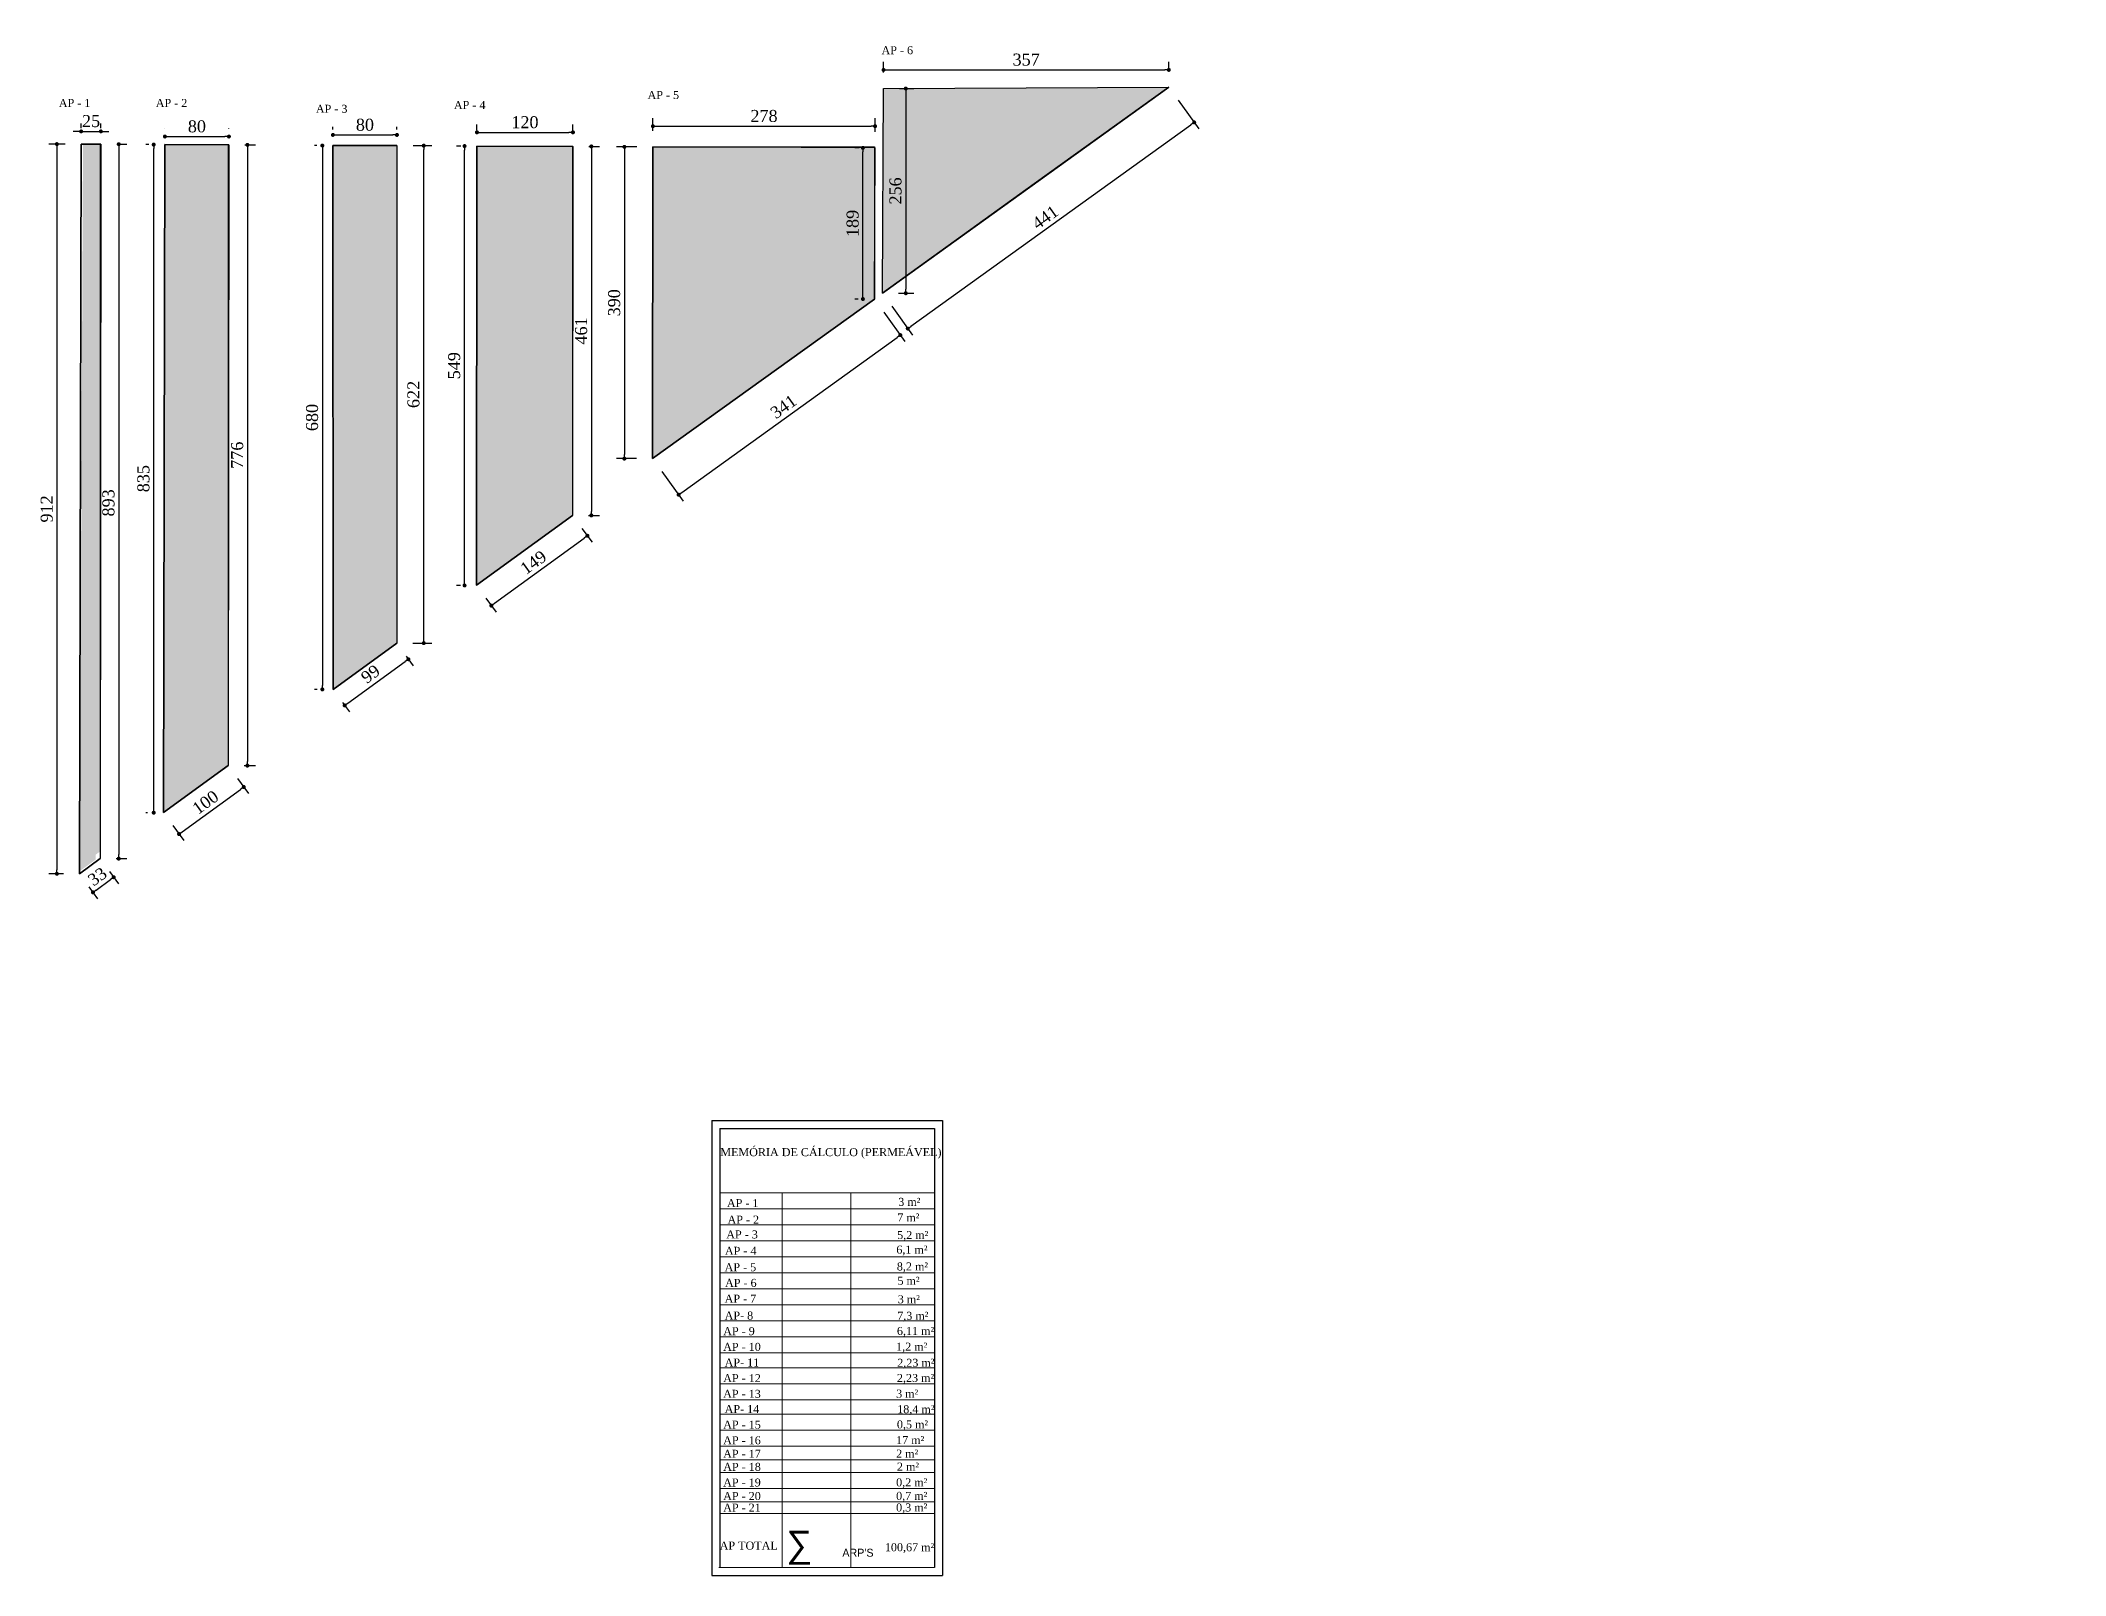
# Model space of a CAD drawing. Header units: millimetres. Extents: x 103208 to 171806, y -164 to 10038.
# Drawn here: x 138278 to 140809, y 285 to 2203 of the extents above; entities that cross this region are included whole.
import ezdxf

# ---------------------------------------------------------------- set-up
doc = ezdxf.new("R2010")
doc.units = ezdxf.units.MM
doc.layers.add('COTAS', color=7, linetype='Continuous', lineweight=0)
doc.layers.add('Pilares Sub-solo', color=7, linetype='Continuous', lineweight=70)
doc.layers.add('PN010', color=1, linetype='Continuous')
doc.styles.add('Valéria', font='romantic.ttf', dxfattribs={"height": 10})
doc.dimstyles.new('Cota - 50', dxfattribs={"dimtxt": 10, "dimasz": 5, "dimexe": 10, "dimexo": 20, "dimgap": 5, "dimtad": 1, "dimtxsty": 'Valéria', "dimblk": 'DOT', "dimcen": 0, "dimclrd": 12, "dimclre": 12, "dimclrt": 2, "dimazin": 2, "dimtfac": 1, "dimtix": 1, "dimtmove": 0, "dimatfit": 3, "dimldrblk": 'DOT', "dimfxl": 1, "dimarcsym": 0})
pattern_1 = [(360, (25225.264, -3817.564), (15, 15), [2.25, -0.45, 0.6, -0.45, 2.25, -9]), (360, (25224.514, -3817.114), (15, 15), [1.5, -1.125, 2.25, -1.125, 1.5, -7.5]), (360, (25229.764, -3811.114), (15, 15), [1.875, -0.75, 1.875, -10.5]), (360, (25222.264, -3808.114), (15, 15), [0.75, -1.5, 0.75, -12]), (90, (25223.764, -3808.114), (-15, 15), [1.35, -13.65]), (90, (25228.264, -3817.114), (-15, 15), [1.5, -13.5]), (90, (25232.014, -3811.114), (-15, 15), [1.5, -13.5]), (45, (25230.214, -3817.264), (1e-14, 15), [1.5, -19.7132034]), (135, (25226.314, -3817.264), (-15, 1e-14), [1.5, -19.7132034]), (63.434949, (25229.764, -3817.189), (8e-10, 15), [1.5, -32.0410197]), (75.9637565, (25229.014, -3817.1137), (5e-10, 15), [1.5, -60.3465844]), (75.9637565, (25232.764, -3811.1137), (5e-10, 15), [1.2, -60.6465844]), (75.9637565, (25224.064, -3808.1137), (5e-10, 15), [1.05, -60.7965844]), (104.0362435, (25227.514, -3817.1137), (-5e-10, 15), [1.5, -60.3465844]), (104.0362435, (25231.264, -3811.1137), (-5e-10, 15), [1.2, -60.6465844]), (104.0362435, (25223.464, -3808.1137), (-5e-10, 15), [1.05, -60.7965844]), (116.565051, (25226.764, -3817.189), (-6e-09, 15), [1.5, -32.041002])]

# ---------------------------------------------------------------- blocks, each defined once
blk = doc.blocks.new('_Dot')
at = {"color": 0, "linetype": 'ByBlock', "lineweight": -2}
blk.add_line((-0.5, 0), (-1, 0), dxfattribs=at)
at = {"color": 0, "linetype": 'ByBlock', "const_width": 0.5}
blk.add_lwpolyline([(-0.25, 0, 1), (0.25, 0, 1)], format="xyb", close=True, dxfattribs=at)
blk = doc.blocks.new('*D1029')
at = {"color": 12, "lineweight": -2, "transparency": 16777216}
for p, q in [((138323.8, 2089.1), (138318.8, 2089.1)), ((138328.8, 2093.2), (138328.8, 2099.1)), ((138328.8, 2089.1), (138353.5, 2089.1)), ((138353.5, 2093.1), (138353.5, 2099.1)), ((138358.5, 2089.1), (138363.5, 2089.1))]:
    blk.add_line(p, q, dxfattribs=at)
at = {"layer": 'Defpoints', "color": 0, "transparency": 16777216}
for p in [(138353.5, 2089.1), (138328.8, 2073.2), (138353.5, 2073.1)]:
    blk.add_point(p, dxfattribs=at)
at = {"color": 12, "lineweight": -2, "transparency": 16777216, "xscale": 5, "yscale": 5, "zscale": 5}
blk.add_blockref('_Dot', (138328.8, 2089.1), dxfattribs=at)
at = {"color": 12, "lineweight": -2, "transparency": 16777216, "xscale": 5, "yscale": 5, "zscale": 5, "rotation": 180}
blk.add_blockref('_Dot', (138353.5, 2089.1), dxfattribs=at)
at = {"color": 2, "transparency": 16777216, "insert": (138341.2, 2101.9), "char_height": 10, "attachment_point": 5, "style": 'Valéria'}
blk.add_mtext('{\\H1.5x;25}', dxfattribs=at)
blk = doc.blocks.new('*D1030')
at = {"color": 12, "lineweight": -2, "transparency": 16777216}
for p, q in [((138308.8, 2073.2), (138288.5, 2073.2)), ((138298.5, 2068.2), (138298.5, 1166.7)), ((138306.6, 1161.7), (138288.5, 1161.7))]:
    blk.add_line(p, q, dxfattribs=at)
at = {"layer": 'Defpoints', "color": 0, "transparency": 16777216}
for p in [(138328.8, 2073.2), (138298.5, 1161.7), (138326.6, 1161.7)]:
    blk.add_point(p, dxfattribs=at)
at = {"color": 12, "lineweight": -2, "transparency": 16777216, "xscale": 5, "yscale": 5, "zscale": 5}
for p, rotation in [((138298.5, 2073.2), 90), ((138298.5, 1161.7), 270)]:
    blk.add_blockref('_Dot', p, dxfattribs=dict(at, rotation=rotation))
at = {"color": 2, "transparency": 16777216, "insert": (138285.8, 1617.5), "char_height": 10, "attachment_point": 5, "rotation": 90, "style": 'Valéria'}
blk.add_mtext('{\\H1.5x;912}', dxfattribs=at)
blk = doc.blocks.new('*D1031')
at = {"color": 12, "lineweight": -2, "transparency": 16777216}
for p, q in [((138373.5, 2073.1), (138385.8, 2073.1)), ((138375.8, 2068.1), (138375.8, 1185.6)), ((138372.7, 1180.6), (138385.8, 1180.6))]:
    blk.add_line(p, q, dxfattribs=at)
at = {"layer": 'Defpoints', "color": 0, "transparency": 16777216}
for p in [(138353.5, 2073.1), (138352.7, 1180.6), (138375.8, 1180.6)]:
    blk.add_point(p, dxfattribs=at)
at = {"color": 12, "lineweight": -2, "transparency": 16777216, "xscale": 5, "yscale": 5, "zscale": 5}
for p, rotation in [((138375.8, 2073.1), 90), ((138375.8, 1180.6), 270)]:
    blk.add_blockref('_Dot', p, dxfattribs=dict(at, rotation=rotation))
at = {"color": 2, "transparency": 16777216, "insert": (138363, 1625), "char_height": 10, "attachment_point": 5, "rotation": 90, "style": 'Valéria'}
blk.add_mtext('{\\H1.5x;893}', dxfattribs=at)
blk = doc.blocks.new('*D1032')
at = {"color": 12, "lineweight": -2, "transparency": 16777216}
for p, q in [((138364.4, 1164.4), (138375.4, 1149.3)), ((138338.4, 1145.5), (138349.4, 1130.4)), ((138347.5, 1141.4), (138365.5, 1154.5))]:
    blk.add_line(p, q, dxfattribs=at)
at = {"layer": 'Defpoints', "color": 0, "transparency": 16777216}
for p in [(138352.7, 1180.6), (138326.6, 1161.7), (138369.5, 1157.4)]:
    blk.add_point(p, dxfattribs=at)
at = {"color": 12, "lineweight": -2, "transparency": 16777216, "xscale": 5, "yscale": 5, "zscale": 5}
for p, rotation in [((138343.5, 1138.5), 215.9900769637221), ((138369.5, 1157.4), 35.99007696372212)]:
    blk.add_blockref('_Dot', p, dxfattribs=dict(at, rotation=rotation))
at = {"color": 2, "transparency": 16777216, "insert": (138349.1, 1158.2), "char_height": 10, "attachment_point": 5, "rotation": 35.9901, "style": 'Valéria'}
blk.add_mtext('{\\H1.5x;33}', dxfattribs=at)
blk = doc.blocks.new('*D1033')
at = {"color": 12, "lineweight": -2, "transparency": 16777216}
for p, q in [((138455.2, 1214.2), (138528.1, 1267.1)), ((138524.4, 1280.7), (138538, 1262)), ((138443.5, 1221.9), (138457, 1203.2))]:
    blk.add_line(p, q, dxfattribs=at)
at = {"layer": 'Defpoints', "color": 0, "transparency": 16777216}
for p in [(138512.7, 1296.8), (138532.1, 1270.1), (138431.7, 1238)]:
    blk.add_point(p, dxfattribs=at)
at = {"color": 12, "lineweight": -2, "transparency": 16777216, "xscale": 5, "yscale": 5, "zscale": 5}
for p, rotation in [((138532.1, 1270.1), 35.99007696375652), ((138451.2, 1211.3), 215.9900769637565)]:
    blk.add_blockref('_Dot', p, dxfattribs=dict(at, rotation=rotation))
at = {"color": 2, "transparency": 16777216, "insert": (138484.2, 1250.9), "char_height": 10, "attachment_point": 5, "rotation": 35.9901, "style": 'Valéria'}
blk.add_mtext('{\\H1.5x;100}', dxfattribs=at)
blk = doc.blocks.new('*D1034')
at = {"color": 12, "lineweight": -2, "transparency": 16777216}
for p, q in [((138413.5, 2072.6), (138409.5, 2072.6)), ((138419.5, 1243), (138419.5, 2067.6)), ((138411.7, 1238), (138409.5, 1238))]:
    blk.add_line(p, q, dxfattribs=at)
at = {"layer": 'Defpoints', "color": 0, "transparency": 16777216}
for p in [(138419.5, 2072.6), (138433.5, 2072.6), (138431.7, 1238)]:
    blk.add_point(p, dxfattribs=at)
at = {"color": 12, "lineweight": -2, "transparency": 16777216, "xscale": 5, "yscale": 5, "zscale": 5}
for p, rotation in [((138419.5, 2072.6), 90), ((138419.5, 1238), 270)]:
    blk.add_blockref('_Dot', p, dxfattribs=dict(at, rotation=rotation))
at = {"color": 2, "transparency": 16777216, "insert": (138406.7, 1655.3), "char_height": 10, "attachment_point": 5, "rotation": 90, "style": 'Valéria'}
blk.add_mtext('{\\H1.5x;835}', dxfattribs=at)
blk = doc.blocks.new('*D1035')
at = {"color": 12, "lineweight": -2, "transparency": 16777216}
for p, q in [((138533.5, 2072.3), (138546.6, 2072.3)), ((138536.6, 2067.3), (138536.6, 1301.8)), ((138532.7, 1296.8), (138546.6, 1296.8))]:
    blk.add_line(p, q, dxfattribs=at)
at = {"layer": 'Defpoints', "color": 0, "transparency": 16777216}
for p in [(138513.5, 2072.3), (138512.7, 1296.8), (138536.6, 1296.8)]:
    blk.add_point(p, dxfattribs=at)
at = {"color": 12, "lineweight": -2, "transparency": 16777216, "xscale": 5, "yscale": 5, "zscale": 5}
for p, rotation in [((138536.6, 2072.3), 90), ((138536.6, 1296.8), 270)]:
    blk.add_blockref('_Dot', p, dxfattribs=dict(at, rotation=rotation))
at = {"color": 2, "transparency": 16777216, "insert": (138523.9, 1684.6), "char_height": 10, "attachment_point": 5, "rotation": 90, "style": 'Valéria'}
blk.add_mtext('{\\H1.5x;776}', dxfattribs=at)
blk = doc.blocks.new('*D1036')
at = {"color": 12, "lineweight": -2, "transparency": 16777216}
for p, q in [((138433.5, 2092.6), (138433.5, 2092.7)), ((138438.5, 2082.7), (138508.5, 2082.7)), ((138513.5, 2092.5), (138513.5, 2092.7))]:
    blk.add_line(p, q, dxfattribs=at)
at = {"layer": 'Defpoints', "color": 0, "transparency": 16777216}
for p in [(138513.5, 2082.7), (138433.5, 2072.6), (138513.5, 2072.5)]:
    blk.add_point(p, dxfattribs=at)
at = {"color": 12, "lineweight": -2, "transparency": 16777216, "xscale": 5, "yscale": 5, "zscale": 5, "rotation": 180}
blk.add_blockref('_Dot', (138433.5, 2082.7), dxfattribs=at)
at = {"color": 12, "lineweight": -2, "transparency": 16777216, "xscale": 5, "yscale": 5, "zscale": 5}
blk.add_blockref('_Dot', (138513.5, 2082.7), dxfattribs=at)
at = {"color": 2, "transparency": 16777216, "insert": (138473.5, 2095.3), "char_height": 10, "attachment_point": 5, "style": 'Valéria'}
blk.add_mtext('{\\H1.5x;80}', dxfattribs=at)
blk = doc.blocks.new('*D1037')
at = {"color": 12, "lineweight": -2, "transparency": 16777216}
for p, q in [((138643.5, 2091.4), (138643.5, 2094.7)), ((138648.5, 2084.7), (138718.5, 2084.7)), ((138723.5, 2091.4), (138723.5, 2094.7))]:
    blk.add_line(p, q, dxfattribs=at)
at = {"layer": 'Defpoints', "color": 0, "transparency": 16777216}
for p in [(138723.5, 2084.7), (138643.5, 2071.4), (138723.5, 2071.4)]:
    blk.add_point(p, dxfattribs=at)
at = {"color": 12, "lineweight": -2, "transparency": 16777216, "xscale": 5, "yscale": 5, "zscale": 5, "rotation": 180}
blk.add_blockref('_Dot', (138643.5, 2084.7), dxfattribs=at)
at = {"color": 12, "lineweight": -2, "transparency": 16777216, "xscale": 5, "yscale": 5, "zscale": 5}
blk.add_blockref('_Dot', (138723.5, 2084.7), dxfattribs=at)
at = {"color": 2, "transparency": 16777216, "insert": (138683.5, 2097.3), "char_height": 10, "attachment_point": 5, "style": 'Valéria'}
blk.add_mtext('{\\H1.5x;80}', dxfattribs=at)
blk = doc.blocks.new('*D1038')
at = {"color": 12, "lineweight": -2, "transparency": 16777216}
for p, q in [((138623.5, 2071.4), (138620.3, 2071.4)), ((138630.3, 2066.4), (138630.3, 1397)), ((138623.7, 1392), (138620.3, 1392))]:
    blk.add_line(p, q, dxfattribs=at)
at = {"layer": 'Defpoints', "color": 0, "transparency": 16777216}
for p in [(138643.5, 2071.4), (138630.3, 1392), (138643.7, 1392)]:
    blk.add_point(p, dxfattribs=at)
at = {"color": 12, "lineweight": -2, "transparency": 16777216, "xscale": 5, "yscale": 5, "zscale": 5}
for p, rotation in [((138630.3, 2071.4), 90), ((138630.3, 1392), 270)]:
    blk.add_blockref('_Dot', p, dxfattribs=dict(at, rotation=rotation))
at = {"color": 2, "transparency": 16777216, "insert": (138617.5, 1731.7), "char_height": 10, "attachment_point": 5, "rotation": 90, "style": 'Valéria'}
blk.add_mtext('{\\H1.5x;680}', dxfattribs=at)
blk = doc.blocks.new('*D1039')
at = {"color": 12, "lineweight": -2, "transparency": 16777216}
for p, q in [((138662.3, 1374.9), (138733.8, 1426.8)), ((138735, 1433.6), (138743.7, 1421.6)), ((138655.4, 1375.8), (138664.1, 1363.9))]:
    blk.add_line(p, q, dxfattribs=at)
at = {"layer": 'Defpoints', "color": 0, "transparency": 16777216}
for p in [(138723.3, 1449.8), (138737.8, 1429.7), (138643.7, 1392)]:
    blk.add_point(p, dxfattribs=at)
at = {"color": 12, "lineweight": -2, "transparency": 16777216, "xscale": 5, "yscale": 5, "zscale": 5}
for p, rotation in [((138737.8, 1429.7), 35.99007696376108), ((138658.2, 1372), 215.9900769637611)]:
    blk.add_blockref('_Dot', p, dxfattribs=dict(at, rotation=rotation))
at = {"color": 2, "transparency": 16777216, "insert": (138690.5, 1411.2), "char_height": 10, "attachment_point": 5, "rotation": 35.9901, "style": 'Valéria'}
blk.add_mtext('{\\H1.5x;99}', dxfattribs=at)
blk = doc.blocks.new('*D1040')
at = {"color": 12, "lineweight": -2, "transparency": 16777216}
for p, q in [((138743.8, 2071.3), (138767, 2071.3)), ((138757, 1454.8), (138757, 2066.3)), ((138743.3, 1449.8), (138767, 1449.8))]:
    blk.add_line(p, q, dxfattribs=at)
at = {"layer": 'Defpoints', "color": 0, "transparency": 16777216}
for p in [(138723.8, 2071.3), (138757, 2071.3), (138723.3, 1449.8)]:
    blk.add_point(p, dxfattribs=at)
at = {"color": 12, "lineweight": -2, "transparency": 16777216, "xscale": 5, "yscale": 5, "zscale": 5}
for p, rotation in [((138757, 2071.3), 90), ((138757, 1449.8), 270)]:
    blk.add_blockref('_Dot', p, dxfattribs=dict(at, rotation=rotation))
at = {"color": 2, "transparency": 16777216, "insert": (138744.2, 1760.5), "char_height": 10, "attachment_point": 5, "rotation": 90, "style": 'Valéria'}
blk.add_mtext('{\\H1.5x;622}', dxfattribs=at)
blk = doc.blocks.new('*D1041')
at = {"color": 12, "lineweight": -2, "transparency": 16777216}
for p, q in [((138803.5, 2070.8), (138798, 2070.8)), ((138808, 1526.9), (138808, 2065.8)), ((138803, 1521.9), (138798, 1521.9))]:
    blk.add_line(p, q, dxfattribs=at)
at = {"layer": 'Defpoints', "color": 0, "transparency": 16777216}
for p in [(138808, 2070.8), (138823.5, 2070.8), (138823, 1521.9)]:
    blk.add_point(p, dxfattribs=at)
at = {"color": 12, "lineweight": -2, "transparency": 16777216, "xscale": 5, "yscale": 5, "zscale": 5}
for p, rotation in [((138808, 2070.8), 90), ((138808, 1521.9), 270)]:
    blk.add_blockref('_Dot', p, dxfattribs=dict(at, rotation=rotation))
at = {"color": 2, "transparency": 16777216, "insert": (138795.1, 1796.4), "char_height": 10, "attachment_point": 5, "rotation": 90, "style": 'Valéria'}
blk.add_mtext('{\\H1.5x;549}', dxfattribs=at)
blk = doc.blocks.new('*D1042')
at = {"color": 12, "lineweight": -2, "transparency": 16777216}
for p, q in [((138823.5, 2090.8), (138823.5, 2097.9)), ((138828.5, 2087.9), (138938.5, 2087.9)), ((138943.5, 2090.3), (138943.5, 2097.9))]:
    blk.add_line(p, q, dxfattribs=at)
at = {"layer": 'Defpoints', "color": 0, "transparency": 16777216}
for p in [(138943.5, 2087.9), (138823.5, 2070.8), (138943.5, 2070.3)]:
    blk.add_point(p, dxfattribs=at)
at = {"color": 12, "lineweight": -2, "transparency": 16777216, "xscale": 5, "yscale": 5, "zscale": 5, "rotation": 180}
blk.add_blockref('_Dot', (138823.5, 2087.9), dxfattribs=at)
at = {"color": 12, "lineweight": -2, "transparency": 16777216, "xscale": 5, "yscale": 5, "zscale": 5}
blk.add_blockref('_Dot', (138943.5, 2087.9), dxfattribs=at)
at = {"color": 2, "transparency": 16777216, "insert": (138883.5, 2100.5), "char_height": 10, "attachment_point": 5, "style": 'Valéria'}
blk.add_mtext('{\\H1.5x;120}', dxfattribs=at)
blk = doc.blocks.new('*D1043')
at = {"color": 12, "lineweight": -2, "transparency": 16777216}
for p, q in [((138963.5, 2070.3), (138976.5, 2070.3)), ((138966.5, 2065.3), (138966.5, 1614.4)), ((138963.1, 1609.4), (138976.5, 1609.4))]:
    blk.add_line(p, q, dxfattribs=at)
at = {"layer": 'Defpoints', "color": 0, "transparency": 16777216}
for p in [(138943.5, 2070.3), (138943.1, 1609.4), (138966.5, 1609.4)]:
    blk.add_point(p, dxfattribs=at)
at = {"color": 12, "lineweight": -2, "transparency": 16777216, "xscale": 5, "yscale": 5, "zscale": 5}
for p, rotation in [((138966.5, 2070.3), 90), ((138966.5, 1609.4), 270)]:
    blk.add_blockref('_Dot', p, dxfattribs=dict(at, rotation=rotation))
at = {"color": 2, "transparency": 16777216, "insert": (138953.8, 1839.8), "char_height": 10, "attachment_point": 5, "rotation": 90, "style": 'Valéria'}
blk.add_mtext('{\\H1.5x;461}', dxfattribs=at)
blk = doc.blocks.new('*D1044')
at = {"color": 12, "lineweight": -2, "transparency": 16777216}
for p, q in [((138845.6, 1499.6), (138957.5, 1581)), ((138954.8, 1593.2), (138967.5, 1575.8)), ((138834.7, 1506), (138847.4, 1488.6))]:
    blk.add_line(p, q, dxfattribs=at)
at = {"layer": 'Defpoints', "color": 0, "transparency": 16777216}
for p in [(138943.1, 1609.4), (138961.6, 1583.9), (138823, 1522.2)]:
    blk.add_point(p, dxfattribs=at)
at = {"color": 12, "lineweight": -2, "transparency": 16777216, "xscale": 5, "yscale": 5, "zscale": 5}
for p, rotation in [((138961.6, 1583.9), 35.99007696375575), ((138841.5, 1496.7), 215.9900769637557)]:
    blk.add_blockref('_Dot', p, dxfattribs=dict(at, rotation=rotation))
at = {"color": 2, "transparency": 16777216, "insert": (138894.1, 1550.6), "char_height": 10, "attachment_point": 5, "rotation": 35.9901, "style": 'Valéria'}
blk.add_mtext('{\\H1.5x;149}', dxfattribs=at)
blk = doc.blocks.new('*D1045')
at = {"color": 12, "lineweight": -2, "transparency": 16777216}
for p, q in [((139043.5, 2089.8), (139043.5, 2105.6)), ((139321.1, 2088.5), (139321.1, 2105.6)), ((139048.5, 2095.6), (139316.1, 2095.6))]:
    blk.add_line(p, q, dxfattribs=at)
at = {"layer": 'Defpoints', "color": 0, "transparency": 16777216}
for p in [(139321.1, 2095.6), (139043.5, 2069.8), (139321.1, 2068.5)]:
    blk.add_point(p, dxfattribs=at)
at = {"color": 12, "lineweight": -2, "transparency": 16777216, "xscale": 5, "yscale": 5, "zscale": 5, "rotation": 180}
blk.add_blockref('_Dot', (139043.5, 2095.6), dxfattribs=at)
at = {"color": 12, "lineweight": -2, "transparency": 16777216, "xscale": 5, "yscale": 5, "zscale": 5}
blk.add_blockref('_Dot', (139321.1, 2095.6), dxfattribs=at)
at = {"color": 2, "transparency": 16777216, "insert": (139182.3, 2108.3), "char_height": 10, "attachment_point": 5, "style": 'Valéria'}
blk.add_mtext('{\\H1.5x;278}', dxfattribs=at)
blk = doc.blocks.new('*D1046')
at = {"color": 12, "lineweight": -2, "transparency": 16777216}
for p, q in [((139023.5, 2069.8), (138997.8, 2069.8)), ((139007.8, 2064.8), (139007.8, 1685.3)), ((139023.1, 1680.3), (138997.8, 1680.3))]:
    blk.add_line(p, q, dxfattribs=at)
at = {"layer": 'Defpoints', "color": 0, "transparency": 16777216}
for p in [(139043.5, 2069.8), (139007.8, 1680.3), (139043.1, 1680.3)]:
    blk.add_point(p, dxfattribs=at)
at = {"color": 12, "lineweight": -2, "transparency": 16777216, "xscale": 5, "yscale": 5, "zscale": 5}
for p, rotation in [((139007.8, 2069.8), 90), ((139007.8, 1680.3), 270)]:
    blk.add_blockref('_Dot', p, dxfattribs=dict(at, rotation=rotation))
at = {"color": 2, "transparency": 16777216, "insert": (138995.1, 1875), "char_height": 10, "attachment_point": 5, "rotation": 90, "style": 'Valéria'}
blk.add_mtext('{\\H1.5x;390}', dxfattribs=at)
blk = doc.blocks.new('*D1047')
at = {"color": 12, "lineweight": -2, "transparency": 16777216}
for p, q in [((139331.9, 1863.4), (139358.5, 1826.5)), ((139079.6, 1638.1), (139348.6, 1831.7)), ((139054.8, 1664.1), (139081.4, 1627.1))]:
    blk.add_line(p, q, dxfattribs=at)
at = {"layer": 'Defpoints', "color": 0, "transparency": 16777216}
for p in [(139320.2, 1879.7), (139352.7, 1834.6), (139043.1, 1680.3)]:
    blk.add_point(p, dxfattribs=at)
at = {"color": 12, "lineweight": -2, "transparency": 16777216, "xscale": 5, "yscale": 5, "zscale": 5}
for p, rotation in [((139352.7, 1834.6), 35.7370187050855), ((139075.6, 1635.2), 215.7370187050855)]:
    blk.add_blockref('_Dot', p, dxfattribs=dict(at, rotation=rotation))
at = {"color": 2, "transparency": 16777216, "insert": (139206.7, 1745.2), "char_height": 10, "attachment_point": 5, "rotation": 35.737, "style": 'Valéria'}
blk.add_mtext('{\\H1.5x;341}', dxfattribs=at)
blk = doc.blocks.new('*D1048')
at = {"color": 12, "lineweight": -2, "transparency": 16777216}
for p, q in [((139301.1, 2068.5), (139295.9, 2068.5)), ((139305.9, 1884.7), (139305.9, 2063.5)), ((139300.2, 1879.7), (139295.9, 1879.7))]:
    blk.add_line(p, q, dxfattribs=at)
at = {"layer": 'Defpoints', "color": 0, "transparency": 16777216}
for p in [(139305.9, 2068.5), (139321.1, 2068.5), (139320.2, 1879.7)]:
    blk.add_point(p, dxfattribs=at)
at = {"color": 12, "lineweight": -2, "transparency": 16777216, "xscale": 5, "yscale": 5, "zscale": 5}
for p, rotation in [((139305.9, 2068.5), 90), ((139305.9, 1879.7), 270)]:
    blk.add_blockref('_Dot', p, dxfattribs=dict(at, rotation=rotation))
at = {"color": 2, "transparency": 16777216, "insert": (139293.1, 1974.1), "char_height": 10, "attachment_point": 5, "rotation": 90, "style": 'Valéria'}
blk.add_mtext('{\\H1.5x;189}', dxfattribs=at)
blk = doc.blocks.new('*D1049')
at = {"color": 12, "lineweight": -2, "transparency": 16777216}
for p, q in [((139351.7, 2142.6), (139369.5, 2142.6)), ((139359.5, 2137.6), (139359.5, 1891.9)), ((139350.3, 1886.9), (139369.5, 1886.9))]:
    blk.add_line(p, q, dxfattribs=at)
at = {"layer": 'Defpoints', "color": 0, "transparency": 16777216}
for p in [(139331.7, 2142.6), (139330.3, 1886.9), (139359.5, 1886.9)]:
    blk.add_point(p, dxfattribs=at)
at = {"color": 12, "lineweight": -2, "transparency": 16777216, "xscale": 5, "yscale": 5, "zscale": 5}
for p, rotation in [((139359.5, 2142.6), 90), ((139359.5, 1886.9), 270)]:
    blk.add_blockref('_Dot', p, dxfattribs=dict(at, rotation=rotation))
at = {"color": 2, "transparency": 16777216, "insert": (139346.7, 2014.7), "char_height": 10, "attachment_point": 5, "rotation": 90, "style": 'Valéria'}
blk.add_mtext('{\\H1.5x;256}', dxfattribs=at)
blk = doc.blocks.new('*D1050')
at = {"color": 12, "lineweight": -2, "transparency": 16777216}
for p, q in [((139700, 2128.3), (139725.9, 2092.3)), ((139366, 1845.7), (139716, 2097.5)), ((139341.9, 1870.7), (139367.8, 1834.7))]:
    blk.add_line(p, q, dxfattribs=at)
at = {"layer": 'Defpoints', "color": 0, "transparency": 16777216}
for p in [(139688.3, 2144.5), (139720, 2100.4), (139330.3, 1886.9)]:
    blk.add_point(p, dxfattribs=at)
at = {"color": 12, "lineweight": -2, "transparency": 16777216, "xscale": 5, "yscale": 5, "zscale": 5}
for p, rotation in [((139720, 2100.4), 35.73619091053228), ((139362, 1842.8), 215.7361909105323)]:
    blk.add_blockref('_Dot', p, dxfattribs=dict(at, rotation=rotation))
at = {"color": 2, "transparency": 16777216, "insert": (139533.7, 1981.8), "char_height": 10, "attachment_point": 5, "rotation": 35.7362, "style": 'Valéria'}
blk.add_mtext('{\\H1.5x;441}', dxfattribs=at)
blk = doc.blocks.new('*D1051')
at = {"color": 12, "lineweight": -2, "transparency": 16777216}
for p, q in [((139331.7, 2162.6), (139331.7, 2175.9)), ((139336.7, 2165.9), (139683.3, 2165.9)), ((139688.3, 2164.5), (139688.3, 2175.9))]:
    blk.add_line(p, q, dxfattribs=at)
at = {"layer": 'Defpoints', "color": 0, "transparency": 16777216}
for p in [(139688.3, 2165.9), (139331.7, 2142.6), (139688.3, 2144.5)]:
    blk.add_point(p, dxfattribs=at)
at = {"color": 12, "lineweight": -2, "transparency": 16777216, "xscale": 5, "yscale": 5, "zscale": 5, "rotation": 180}
blk.add_blockref('_Dot', (139331.7, 2165.9), dxfattribs=at)
at = {"color": 12, "lineweight": -2, "transparency": 16777216, "xscale": 5, "yscale": 5, "zscale": 5}
blk.add_blockref('_Dot', (139688.3, 2165.9), dxfattribs=at)
at = {"color": 2, "transparency": 16777216, "insert": (139510, 2178.7), "char_height": 10, "attachment_point": 5, "style": 'Valéria'}
blk.add_mtext('{\\H1.5x;357}', dxfattribs=at)

msp = doc.modelspace()

# ---------------------------------------------------------------- hatches: boundary and pattern name
h = msp.add_hatch()
h.set_pattern_fill('GRASS2', color=74, scale=15, pattern_type=2)
h.set_pattern_definition(pattern_1)
h.paths.add_polyline_path([(139333.0725, 2313.93995), (139348.78285, 2313.93995), (139350.97439, 2262.69704), (139332.19489, 2262.68044)])
h.paths.add_polyline_path([(139349.34821, 2313.65893), (139918.9518, 2316.64412), (139847.72434, 2265.39374), (139349.43981, 2262.84939)])
h.paths.add_polyline_path([(140563.122, 2967.20479), (140674.47788, 2967.20479)], flags=16)
h.paths.add_polyline_path([(140473.75282, 3005.64422), (140809.03639, 3005.64422), (140809.0638, 2950.69629), (140473.14525, 2709.24376)])
h.paths.add_polyline_path([(140592.02008, 3121.54323), (140594.73479, 3121.49232), (140473.99029, 3121.49232), (140473.99029, 3085.61795), (140808.99483, 3085.61795), (140808.99483, 3121.49232), (140705.05885, 3121.49232), (140702.34413, 3121.54323)])
h.paths.add_polyline_path([(140106.81505, 2519.97051), (139996.57399, 2519.97051)], flags=16)
h.paths.add_polyline_path([(139899.01862, 2630.81196), (140364.14122, 2630.81196), (140012.99302, 2378.1499), (139899.01862, 2378.1499)])
h.paths.add_polyline_path([(139364.93471, 2073.73708), (139364.93471, 1965.71761)], flags=16)
h.paths.add_polyline_path([(139331.47677, 2142.58983), (139688.29518, 2144.5197), (139330.25802, 1886.90082)])
h = msp.add_hatch()
h.set_pattern_fill('GRASS2', color=74, scale=15, pattern_type=2)
h.set_pattern_definition(pattern_1)
h.paths.add_polyline_path([(138433.43158, 2072.61375), (138513.43159, 2072.58526), (138513.43159, 1934.38862), (138433.43158, 1934.41711)])
h.paths.add_polyline_path([(138643.43136, 2071.57458), (138723.36669, 2071.54615), (138723.36669, 1934.76327), (138643.43136, 1934.7917)])
h.paths.add_polyline_path([(138823.49542, 2070.83118), (138943.05804, 2070.83118), (138943.05804, 1608.29018), (138822.97627, 1521.88507)])
h.paths.add_polyline_path([(138346.90359, 1185.48575), (138352.656, 1189.6249), (138352.656, 2073.17802), (138331.13455, 2073.17802), (138326.80507, 1164.86395), (138346.87413, 1179.30468)])
h.paths.add_polyline_path([(138431.40008, 1239.39206), (138512.49438, 1295.13089), (138513.3475, 1934.38866), (138433.44974, 1934.41713)])
h.paths.add_polyline_path([(138643.35604, 1392.02091), (138723.34459, 1449.57685), (138723.40391, 1934.76327), (138643.41221, 1934.79168)])
h = msp.add_hatch()
h.set_pattern_fill('GRASS2', color=74, scale=15, pattern_type=2)
h.set_pattern_definition([(360, (54888.52, -4782.91), (15, 15), [2.25, -0.45, 0.6, -0.45, 2.25, -9]), (360, (54887.77, -4782.46), (15, 15), [1.5, -1.125, 2.25, -1.125, 1.5, -7.5]), (360, (54893.02, -4776.46), (15, 15), [1.875, -0.75, 1.875, -10.5]), (360, (54885.52, -4773.46), (15, 15), [0.75, -1.5, 0.75, -12]), (90, (54887.02, -4773.46), (-15, 15), [1.35, -13.65]), (90, (54891.52, -4782.46), (-15, 15), [1.5, -13.5]), (90, (54895.27, -4776.46), (-15, 15), [1.5, -13.5]), (45, (54893.471, -4782.61), (1e-14, 15), [1.5, -19.7132034]), (135, (54889.571, -4782.61), (-15, 1e-14), [1.5, -19.7132034]), (63.434949, (54893.0207, -4782.535), (8e-10, 15), [1.5, -32.0410197]), (75.9637565, (54892.2707, -4782.46), (5e-10, 15), [1.5, -60.3465844]), (75.9637565, (54896.0207, -4776.46), (5e-10, 15), [1.2, -60.6465844]), (75.9637565, (54887.3207, -4773.46), (5e-10, 15), [1.05, -60.7965844]), (104.0362435, (54890.7707, -4782.46), (-5e-10, 15), [1.5, -60.3465844]), (104.0362435, (54894.5207, -4776.46), (-5e-10, 15), [1.2, -60.6465844]), (104.0362435, (54886.7207, -4773.46), (-5e-10, 15), [1.05, -60.7965844]), (116.565051, (54890.0207, -4782.535), (-6e-09, 15), [1.5, -32.041002])])
h.paths.add_polyline_path([(139230.72948, 2053.85795), (139121.38319, 2053.85795)], flags=16)
h.paths.add_polyline_path([(139043.30228, 2069.78347), (139043.12618, 1680.29444), (139320.22349, 1879.68045), (139321.12331, 2068.45923)])

# ---------------------------------------------------------------- linework, layer by layer
for p, q in [((139330.25802, 1886.90082), (139688.29518, 2144.5197)), ((139330.25802, 1886.90082), (139331.69475, 2142.59101)), ((139331.69475, 2142.59101), (139688.29518, 2144.5197)), ((139647.21748, 2114.96301, -9825), (139647.21748, 2114.96301)), ((138328.83772, 2073.18896), (138326.63345, 1161.72328)), ((138353.49733, 2073.07142), (138328.83772, 2073.18896)), ((138353.49733, 2073.07142), (138352.65331, 1180.62094)), ((138433.49693, 2072.61369), (138431.71311, 1238.04032)), ((138513.49672, 2072.34699), (138433.49693, 2072.61369)), ((138513.49672, 2072.34699), (138512.66467, 1296.83366)), ((138723.49583, 2071.30782), (138643.49586, 2071.38348)), ((138643.49586, 2071.38348), (138643.68927, 1391.99393)), ((138723.49583, 2071.30782), (138723.25659, 1449.78192)), ((138823.49542, 2070.83118), (138822.97627, 1521.88507)), ((138943.49493, 2070.2592), (138823.49542, 2070.83118)), ((138943.49493, 2070.2592), (138943.05911, 1609.41964)), ((139043.49453, 2069.78255), (139043.12618, 1680.29444)), ((139321.12331, 2068.45923), (139043.49453, 2069.78255)), ((139320.22349, 1879.68045), (139321.12331, 2068.45923)), ((139043.12618, 1680.29444), (139320.22349, 1879.68045)), ((139330.25802, 1886.90082), (139339.18189, 1893.32182)), ((138822.97657, 1522.20635), (138943.05911, 1609.41964)), ((138643.68927, 1391.99393), (138723.25659, 1449.78192)), ((138431.71311, 1238.04032), (138512.66467, 1296.83366)), ((138326.63345, 1161.72328), (138352.65331, 1180.62094)), ((139116.9235, 853.28708), (139116.9235, 285.07952)), ((139116.9235, 853.28708), (139405.25988, 853.28708)), ((139405.25988, 853.28708), (139405.25988, 285.07952)), ((139116.9235, 285.07952), (139405.25988, 285.07952))]:
    msp.add_line(p, q)
for points in [[(139331.69475, 2142.59101), (139688.29518, 2144.5197), (139520.04925, 2023.46152), (139330.25802, 1886.90082)], [(138328.83772, 2073.18896), (138352.65331, 2073.18896), (138352.65331, 1180.62094), (138326.63345, 1161.72328)], [(138433.49693, 2072.61369), (138512.66467, 2072.61369), (138512.66467, 1296.83366), (138431.71311, 1238.04032)], [(138643.49586, 2071.38348), (138723.25659, 2071.38348), (138723.25659, 1449.78192), (138643.68927, 1391.99393)], [(138823.49542, 2070.83118), (138943.05911, 2070.83118), (138943.05911, 1609.41964), (138822.97657, 1522.20635)], [(139043.49453, 2069.78255), (139320.22349, 2069.78255), (139320.22349, 1879.68045), (139043.12618, 1680.29444)]]:
    msp.add_lwpolyline(points, close=True)
at = {"layer": 'COTAS', "color": 1}
for p, q in [((139126.9235, 763.26094), (139395.25988, 763.26094)), ((139204.81409, 763.26094), (139204.81409, 295.07952)), ((139290.72567, 763.26094), (139290.72567, 295.07952)), ((139126.9235, 743.26094), (139395.25988, 743.26094)), ((139126.9235, 723.26094), (139395.25988, 723.26094)), ((139126.9235, 703.26094), (139395.25988, 703.26094)), ((139126.9235, 683.26094), (139395.25988, 683.26094)), ((139126.9235, 663.26094), (139395.25988, 663.26094)), ((139126.9235, 643.26094), (139395.25988, 643.26094)), ((139126.9235, 623.26094), (139395.25988, 623.26094)), ((139126.9235, 603.26094), (139395.25988, 603.26094)), ((139126.9235, 583.26094), (139395.25988, 583.26094)), ((139126.9235, 563.26094), (139395.25988, 563.26094)), ((139126.92353, 544.56723), (139395.25991, 544.56723)), ((139126.92353, 524.56723), (139395.25991, 524.56723)), ((139126.92353, 504.56723), (139395.25991, 504.56723)), ((139126.92353, 486.53396), (139395.25991, 486.53396)), ((139126.92353, 466.53396), (139395.25991, 466.53396)), ((139126.92353, 446.53396), (139395.25991, 446.53396)), ((139126.92355, 413.78384), (139395.25993, 413.78384)), ((139126.92356, 429.64201), (139395.25994, 429.64201)), ((139126.92355, 393.78384), (139395.25993, 393.78384)), ((139126.92353, 362.4121), (139395.25991, 362.4121)), ((139126.92358, 376.89189), (139395.25996, 376.89189)), ((139125.96856, 295.07952), (139395.25988, 295.07952))]:
    msp.add_line(p, q, dxfattribs=at)
at = {"layer": 'PN010', "color": 1}
msp.add_line((139126.9235, 843.28708), (139126.9235, 295.07952), dxfattribs=at)
at = {"layer": 'PN010'}
for p, q in [((139126.9235, 843.28708), (139395.25988, 843.28708)), ((139395.25988, 843.28708), (139395.25988, 295.06963))]:
    msp.add_line(p, q, dxfattribs=at)

# ---------------------------------------------------------------- texts
at = {"layer": 'COTAS', "color": 1, "char_height": 10, "attachment_point": 1, "style": 'Valéria'}
for s, width, heights, insert in [('AP - 2', 239.4739883, [58.3481], (139136.70003, 734.60611)), ('AP - 3', 238.0037954, [42.20175], (139135.14452, 716.12976)), ('AP - 4', 240.4340268, [34.85759], (139133.44978, 695.64743)), ('AP - 5', 242.0190865, [28.24017], (139133.09813, 675.15877)), ('AP - 7', 237.3095516, [40], (139133.10627, 635.86837)), ('AP - 6', 242.2457938, [45.88558], (139133.64481, 655.5938)), ('AP- 8', 240.3724956, [28.94852], (139133.12153, 614.79084)), ('AP - 9', 232.2550382, [59.77209], (139131.33114, 595.27032)), ('AP - 10\\P', 233.2672775, [34.02847], (139131.28743, 575.70452)), ('AP - 12', 232.2550382, [59.77209], (139131.33116, 536.57661)), ('AP- 11', 240.3724956, [28.94852], (139133.12156, 556.09713)), ('AP - 13', 233.2672775, [34.02847], (139131.28746, 517.01082)), ('AP- 14', 240.3724956, [28.94852], (139133.12156, 498.06386)), ('AP - 16', 233.2672775, [34.02847], (139131.28746, 458.97754)), ('AP - 15', 232.2550382, [59.77209], (139131.33116, 478.54334)), ('AP - 17', 233.2672775, [34.02847], (139131.28749, 442.08559)), ('AP - 19', 233.2672775, [34.02847], (139131.28748, 406.22743)), ('AP - 18', 232.2550382, [59.77209], (139131.33118, 425.79322)), ('AP - 20', 233.2672775, [34.02847], (139131.2875, 389.33547)), ('AP - 21', 233.2672775, [34.02847], (139131.28746, 374.85568)), ('AP TOTAL', 371.0155322, [76.30363], (139126.9235, 327.43094))]:
    msp.add_mtext_dynamic_manual_height_columns(s, width=width, gutter_width=50, heights=heights, dxfattribs=dict(at, insert=insert))
at = {"layer": 'Pilares Sub-solo', "color": 7, "char_height": 10, "attachment_point": 1, "style": 'Valéria'}
for s, width, heights, insert in [('{\\C1;AP - 6}', 228.393323, [9.00998], (139329.17969, 2195.51954)), ('{\\C1;AP - 1}', 228.393323, [9.00998], (138300.89445, 2129.62739)), ('{\\C1;AP - 2}', 228.393323, [9.00998], (138422.07546, 2129.62739)), ('{\\C1;AP - 4}', 228.393323, [9.00998], (138794.69569, 2127.05592)), ('{\\C1;AP - 5}', 228.393323, [9.00998], (139036.75251, 2139.55187)), ('{\\C1;AP - 3}', 228.393323, [9.00998], (138622.18949, 2122.32293)), ('\\pxi1.1899;{\\C1;MEMÓRIA DE CÁLCULO (PERMEÁVEL)}', 1565.5593968, [48.54125], (139115.81303, 818.91904)), ('{\\C1;AP - 1}', 228.393323, [9.00998], (139135.97731, 755.2959)), ('{\\C1;7 m²}', 228.393323, [9.00998], (139348.93168, 737.2893)), ('{\\C1;3 m²}', 228.393323, [9.00998], (139350.12945, 756.82517)), ('{\\C1;5,2 m²}', 228.393323, [9.00998], (139348.70943, 715.3627)), ('{\\C1;6,1 m²}', 228.393323, [9.00998], (139347.68434, 697.19196)), ('{\\C1;8,2 m²}', 228.393323, [9.00998], (139348.36963, 676.11356)), ('{\\C1;5 m²}', 228.393323, [9.00998], (139349.17112, 658.27457)), ('{\\C1;3 m²}', 228.393323, [9.00998], (139349.52637, 635.148)), ('{\\C1;7,3 m²}', 228.393323, [9.00998], (139348.82941, 614.50808)), ('{\\C1;6,11 m²}', 228.393323, [9.00998], (139348.44754, 595.56255)), ('{\\C1;1,2 m²}', 228.393323, [9.00998], (139347.44967, 575.89659)), ('{\\C1;2,23 m²}', 228.393323, [9.00998], (139348.44757, 536.86884)), ('{\\C1;2,23 m²}', 228.393323, [9.00998], (139348.82944, 555.81437)), ('{\\C1;3 m²}', 228.393323, [9.00998], (139347.4497, 517.20289)), ('{\\C1;18,4 m²}', 228.393323, [9.00998], (139348.82944, 497.7811)), ('{\\C1;17 m²}', 228.393323, [9.00998], (139347.4497, 459.16961)), ('{\\C1;0,5 m²}', 228.393323, [9.00998], (139348.44757, 478.83557)), ('{\\C1;2 m²}', 228.393323, [9.00998], (139347.44973, 442.27766)), ('{\\C1;0,2 m²}', 228.393323, [9.00998], (139347.44972, 406.4195)), ('{\\C1;2 m²}', 228.393323, [9.00998], (139348.44759, 426.08545)), ('{\\C1;0,7 m²}', 228.393323, [9.00998], (139347.44975, 389.52754)), ('{\\C1;0,3 m²}', 228.393323, [9.00998], (139347.44971, 375.04775)), ("\\pxi-3,l4,t4;{\\fArial|b0|i0|c0|p34;\\H3.2499x;\\C256;∑^I\\fMS Shell Dlg 2|b0|i0|c0|p0;\\H0.3077x;ARP'S}", 862.6966509, [0], (139200.24497, 341.01079)), ('{\\C1;100,67 m²}', 268.0709358, [9.00998], (139333.39185, 325.37429))]:
    msp.add_mtext_dynamic_manual_height_columns(s, width=width, gutter_width=50, heights=heights, dxfattribs=dict(at, insert=insert))

# ---------------------------------------------------------------- dimensions: what is measured, and where the dimension line sits
for base, p1, p2, text, picture, middle in [((139688.29518, 2165.90773), (139331.69475, 2142.59101), (139688.29518, 2144.5197), '{\\H1.5x;357}', '*D1051', (139509.99496, 2178.69619)), ((138353.49733, 2089.07125), (138328.83772, 2073.18896), (138353.49733, 2073.07142), '{\\H1.5x;25}', '*D1029', (138341.16753, 2101.85971)), ((138513.49691, 2082.65298), (138433.49693, 2072.61369), (138513.49691, 2072.52786), '{\\H1.5x;<>}', '*D1036', (138473.49692, 2095.3194)), ((138723.49584, 2084.68053), (138643.49586, 2071.38348), (138723.49584, 2071.35269), '{\\H1.5x;<>}', '*D1037', (138683.49585, 2097.34695)), ((138943.49493, 2087.88028), (138823.49542, 2070.83118), (138943.49493, 2070.2592), '{\\H1.5x;<>}', '*D1042', (138883.49518, 2100.5467)), ((139321.12331, 2095.59724), (139043.49453, 2069.78255), (139321.12331, 2068.45923), '{\\H1.5x;278}', '*D1045', (139182.30892, 2108.25257))]:
    dim = msp.add_linear_dim(base=base, p1=p1, p2=p2, text=text, dimstyle='Cota - 50')
    dim.commit()
    dim.dimension.update_dxf_attribs({"geometry": picture, "text_midpoint": middle})
for base, p1, p2, text, picture, middle in [((139359.52614, 1886.90082), (139331.69475, 2142.59101), (139330.25802, 1886.90082), '{\\H1.5x;256}', '*D1049', (139346.73768, 2014.74591)), ((138298.52456, 1161.72328), (138328.83772, 2073.18896), (138326.63345, 1161.72328), '{\\H1.5x;912}', '*D1030', (138285.78048, 1617.45612)), ((138419.53604, 2072.61369), (138431.71311, 1238.04032), (138433.49693, 2072.61369), '{\\H1.5x;835}', '*D1034', (138406.74758, 1655.32701)), ((138536.64399, 1296.83366), (138513.49672, 2072.34699), (138512.66467, 1296.83366), '{\\H1.5x;776}', '*D1035', (138523.92209, 1684.59033)), ((138630.25508, 1391.99393), (138643.49586, 2071.38348), (138643.68927, 1391.99393), '{\\H1.5x;680}', '*D1038', (138617.53319, 1731.68871)), ((138756.9585, 2071.3075), (138723.25659, 1449.78192), (138723.84438, 2071.3075), '{\\H1.5x;622}', '*D1040', (138744.23661, 1760.54471)), ((138807.96988, 2070.83118), (138822.97627, 1521.88507), (138823.49542, 2070.83118), '{\\H1.5x;549}', '*D1041', (138795.09266, 1796.35812)), ((138966.51914, 1609.41964), (138943.49493, 2070.2592), (138943.05911, 1609.41964), '{\\H1.5x;461}', '*D1043', (138953.79725, 1839.83942)), ((139007.83767, 1680.29444), (139043.49453, 2069.78255), (139043.12618, 1680.29444), '{\\H1.5x;390}', '*D1046', (138995.08249, 1875.0385)), ((139305.89142, 2068.45923), (139320.22349, 1879.68045), (139321.12331, 2068.45923), '{\\H1.5x;189}', '*D1048', (139293.14733, 1974.06984))]:
    dim = msp.add_linear_dim(base=base, p1=p1, p2=p2, angle=90, text=text, dimstyle='Cota - 50')
    dim.commit()
    dim.dimension.update_dxf_attribs({"geometry": picture, "text_midpoint": middle})
for p1, p2, distance, text, picture, middle in [((139330.25802, 1886.90082), (139688.29518, 2144.5197), -54.3221, '{\\H1.5x;441}', '*D1050', (139533.70297, 1981.76264)), ((139043.12618, 1680.29444), (139320.2235, 1879.68066), -55.52658, '{\\H1.5x;341}', '*D1047', (139206.71447, 1745.18869)), ((138822.97657, 1522.20635), (138943.05911, 1609.41964), -31.54106, '{\\H1.5x;149}', '*D1044', (138894.06379, 1550.60401)), ((138643.68927, 1391.99393), (138723.25659, 1449.78192), -24.77061, '{\\H1.5x;99}', '*D1039', (138690.54025, 1411.15704)), ((138431.71311, 1238.04032), (138512.66467, 1296.83366), -33.08583, '{\\H1.5x;100}', '*D1033', (138484.18826, 1250.91526)), ((138326.63345, 1161.72328), (138352.65331, 1180.62094), -28.69826, '{\\H1.5x;33}', '*D1032', (138349.07093, 1158.19147))]:
    dim = msp.add_aligned_dim(p1=p1, p2=p2, distance=distance, text=text, dimstyle='Cota - 50')
    dim.commit()
    dim.dimension.update_dxf_attribs({"geometry": picture, "text_midpoint": middle})
dim = msp.add_linear_dim(base=(138375.77063, 1180.62094), p1=(138353.49733, 2073.07142), p2=(138352.65331, 1180.62094), angle=90, text='{\\H1.5x;893}', dimstyle='Cota - 50')
dim.commit()
dim.dimension.update_dxf_attribs({"geometry": '*D1031', "text_midpoint": (138375.77063, 1625.04816), "dimtype": 160})

doc.saveas('drawing.dxf')
